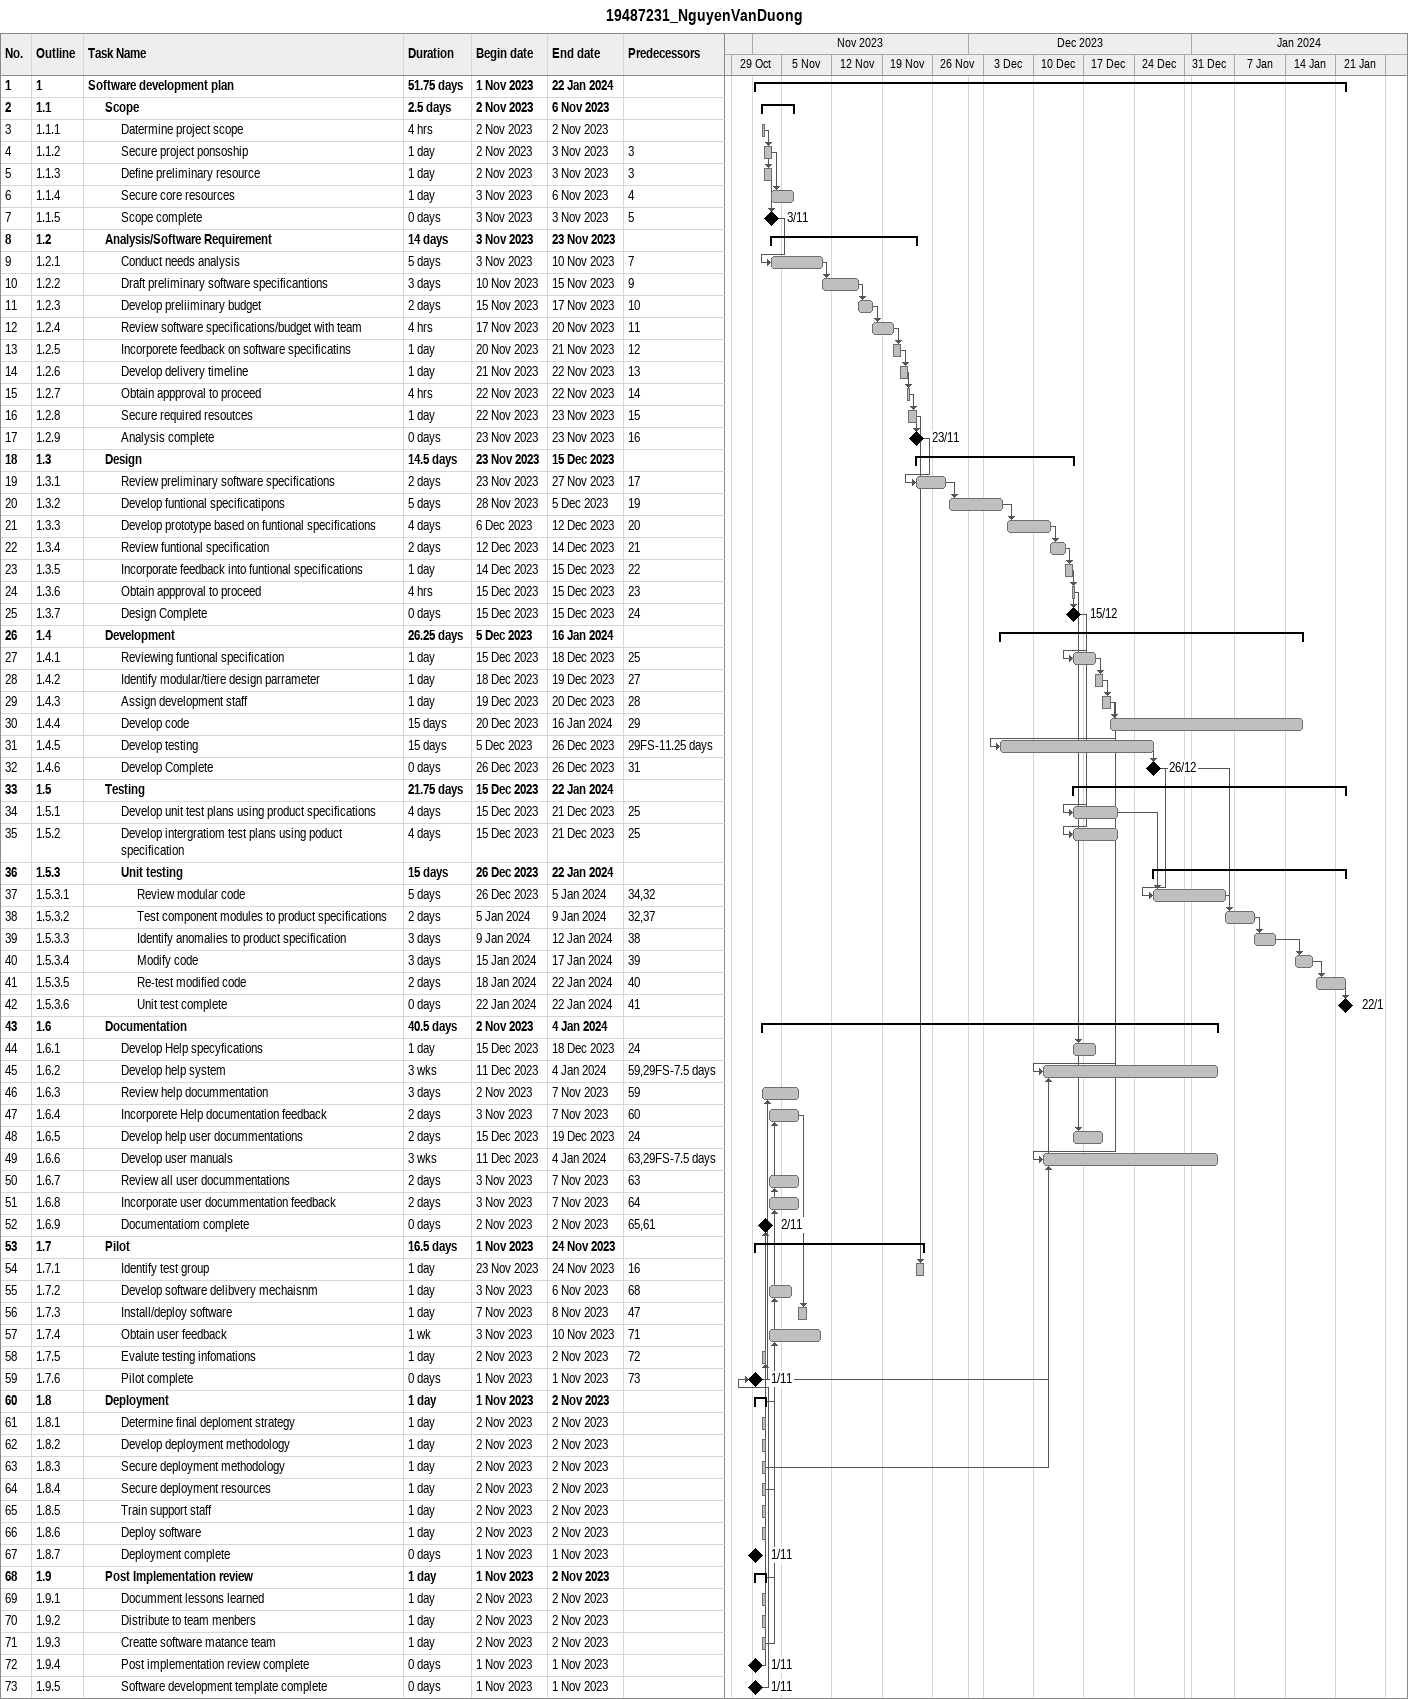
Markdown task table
19487231_NguyenVanDuong

| ID | WBS | Task | Duration | Start | Finish | Predecessors |
|---|---|---|---|---|---|---|
| 1 | 1 | **Software development plan** | 51.75d | 2023-11-01 | 2024-01-22 |  |
| 2 | 1.1 | **Scope** | 2.5d | 2023-11-02 | 2023-11-06 |  |
| 3 | 1.1.1 | Datermine project scope | 4h | 2023-11-02 | 2023-11-02 |  |
| 4 | 1.1.2 | Secure project ponsoship | 1d | 2023-11-02 | 2023-11-03 | 3 |
| 5 | 1.1.3 | Define preliminary resource | 1d | 2023-11-02 | 2023-11-03 | 3 |
| 6 | 1.1.4 | Secure core resources | 1d | 2023-11-03 | 2023-11-06 | 4 |
| 7 | 1.1.5 | Scope complete | 0d | 2023-11-03 | 2023-11-03 | 5 |
| 8 | 1.2 | **Analysis/Software Requirement** | 14d | 2023-11-03 | 2023-11-23 |  |
| 9 | 1.2.1 | Conduct needs analysis | 5d | 2023-11-03 | 2023-11-10 | 7 |
| 10 | 1.2.2 | Draft preliminary software specificantions | 3d | 2023-11-10 | 2023-11-15 | 9 |
| 11 | 1.2.3 | Develop preliiminary budget | 2d | 2023-11-15 | 2023-11-17 | 10 |
| 12 | 1.2.4 | Review software specifications/budget with team | 4h | 2023-11-17 | 2023-11-20 | 11 |
| 13 | 1.2.5 | Incorporete feedback on software specificatins | 1d | 2023-11-20 | 2023-11-21 | 12 |
| 14 | 1.2.6 | Develop delivery timeline | 1d | 2023-11-21 | 2023-11-22 | 13 |
| 15 | 1.2.7 | Obtain appproval to proceed | 4h | 2023-11-22 | 2023-11-22 | 14 |
| 16 | 1.2.8 | Secure required resoutces | 1d | 2023-11-22 | 2023-11-23 | 15 |
| 17 | 1.2.9 | Analysis complete | 0d | 2023-11-23 | 2023-11-23 | 16 |
| 18 | 1.3 | **Design** | 14.5d | 2023-11-23 | 2023-12-15 |  |
| 19 | 1.3.1 | Review preliminary software specifications | 2d | 2023-11-23 | 2023-11-27 | 17 |
| 20 | 1.3.2 | Develop funtional specificatipons | 5d | 2023-11-28 | 2023-12-05 | 19 |
| 21 | 1.3.3 | Develop prototype based on funtional specifications | 4d | 2023-12-06 | 2023-12-12 | 20 |
| 22 | 1.3.4 | Review funtional specification | 2d | 2023-12-12 | 2023-12-14 | 21 |
| 23 | 1.3.5 | Incorporate feedback into funtional specifications | 1d | 2023-12-14 | 2023-12-15 | 22 |
| 24 | 1.3.6 | Obtain appproval to proceed | 4h | 2023-12-15 | 2023-12-15 | 23 |
| 25 | 1.3.7 | Design Complete | 0d | 2023-12-15 | 2023-12-15 | 24 |
| 26 | 1.4 | **Development** | 26.25d | 2023-12-05 | 2024-01-16 |  |
| 27 | 1.4.1 | Reviewing funtional specification | 1d | 2023-12-15 | 2023-12-18 | 25 |
| 28 | 1.4.2 | Identify modular/tiere design parrameter | 1d | 2023-12-18 | 2023-12-19 | 27 |
| 29 | 1.4.3 | Assign development staff | 1d | 2023-12-19 | 2023-12-20 | 28 |
| 30 | 1.4.4 | Develop code | 15d | 2023-12-20 | 2024-01-16 | 29 |
| 31 | 1.4.5 | Develop testing | 15d | 2023-12-05 | 2023-12-26 | 29FS-11.25d |
| 32 | 1.4.6 | Develop Complete | 0d | 2023-12-26 | 2023-12-26 | 31 |
| 33 | 1.5 | **Testing** | 21.75d | 2023-12-15 | 2024-01-22 |  |
| 34 | 1.5.1 | Develop unit test plans using product specifications | 4d | 2023-12-15 | 2023-12-21 | 25 |
| 35 | 1.5.2 | Develop intergratiom test plans using poduct specification | 4d | 2023-12-15 | 2023-12-21 | 25 |
| 36 | 1.5.3 | **Unit testing** | 15d | 2023-12-26 | 2024-01-22 |  |
| 37 | 1.5.3.1 | Review modular code | 5d | 2023-12-26 | 2024-01-05 | 34, 32 |
| 38 | 1.5.3.2 | Test component modules to product specifications | 2d | 2024-01-05 | 2024-01-09 | 32, 37 |
| 39 | 1.5.3.3 | Identify anomalies to product specification | 3d | 2024-01-09 | 2024-01-12 | 38 |
| 40 | 1.5.3.4 | Modify code | 3d | 2024-01-15 | 2024-01-17 | 39 |
| 41 | 1.5.3.5 | Re-test modified code | 2d | 2024-01-18 | 2024-01-22 | 40 |
| 42 | 1.5.3.6 | Unit test complete | 0d | 2024-01-22 | 2024-01-22 | 41 |
| 43 | 1.6 | **Documentation** | 40.5d | 2023-11-02 | 2024-01-04 |  |
| 44 | 1.6.1 | Develop Help specyfications | 1d | 2023-12-15 | 2023-12-18 | 24 |
| 45 | 1.6.2 | Develop help system | 3w | 2023-12-11 | 2024-01-04 | 59, 29FS-7.5d |
| 46 | 1.6.3 | Review help docummentation | 3d | 2023-11-02 | 2023-11-07 | 59 |
| 47 | 1.6.4 | Incorporete Help documentation feedback | 2d | 2023-11-03 | 2023-11-07 | 60 |
| 48 | 1.6.5 | Develop help user docummentations | 2d | 2023-12-15 | 2023-12-19 | 24 |
| 49 | 1.6.6 | Develop user manuals | 3w | 2023-12-11 | 2024-01-04 | 63, 29FS-7.5d |
| 50 | 1.6.7 | Review all user docummentations | 2d | 2023-11-03 | 2023-11-07 | 63 |
| 51 | 1.6.8 | Incorporate user docummentation feedback | 2d | 2023-11-03 | 2023-11-07 | 64 |
| 52 | 1.6.9 | Documentatiom complete | 0d | 2023-11-02 | 2023-11-02 | 65, 61 |
| 53 | 1.7 | **Pilot** | 16.5d | 2023-11-01 | 2023-11-24 |  |
| 54 | 1.7.1 | Identify test group | 1d | 2023-11-23 | 2023-11-24 | 16 |
| 55 | 1.7.2 | Develop software delibvery mechaisnm | 1d | 2023-11-03 | 2023-11-06 | 68 |
| 56 | 1.7.3 | Install/deploy software | 1d | 2023-11-07 | 2023-11-08 | 47 |
| 57 | 1.7.4 | Obtain user feedback | 1w | 2023-11-03 | 2023-11-10 | 71 |
| 58 | 1.7.5 | Evalute testing infomations | 1d | 2023-11-02 | 2023-11-02 | 72 |
| 59 | 1.7.6 | Pilot complete | 0d | 2023-11-01 | 2023-11-01 | 73 |
| 60 | 1.8 | **Deployment** | 1d | 2023-11-01 | 2023-11-02 |  |
| 61 | 1.8.1 | Determine final deploment strategy | 1d | 2023-11-02 | 2023-11-02 |  |
| 62 | 1.8.2 | Develop deployment methodology | 1d | 2023-11-02 | 2023-11-02 |  |
| 63 | 1.8.3 | Secure deployment methodology | 1d | 2023-11-02 | 2023-11-02 |  |
| 64 | 1.8.4 | Secure deployment resources | 1d | 2023-11-02 | 2023-11-02 |  |
| 65 | 1.8.5 | Train support staff | 1d | 2023-11-02 | 2023-11-02 |  |
| 66 | 1.8.6 | Deploy software | 1d | 2023-11-02 | 2023-11-02 |  |
| 67 | 1.8.7 | Deployment complete | 0d | 2023-11-01 | 2023-11-01 |  |
| 68 | 1.9 | **Post Implementation review** | 1d | 2023-11-01 | 2023-11-02 |  |
| 69 | 1.9.1 | Documment lessons learned | 1d | 2023-11-02 | 2023-11-02 |  |
| 70 | 1.9.2 | Distribute to team menbers | 1d | 2023-11-02 | 2023-11-02 |  |
| 71 | 1.9.3 | Creatte software matance team | 1d | 2023-11-02 | 2023-11-02 |  |
| 72 | 1.9.4 | Post implementation review complete | 0d | 2023-11-01 | 2023-11-01 |  |
| 73 | 1.9.5 | Software development template complete | 0d | 2023-11-01 | 2023-11-01 |  |
